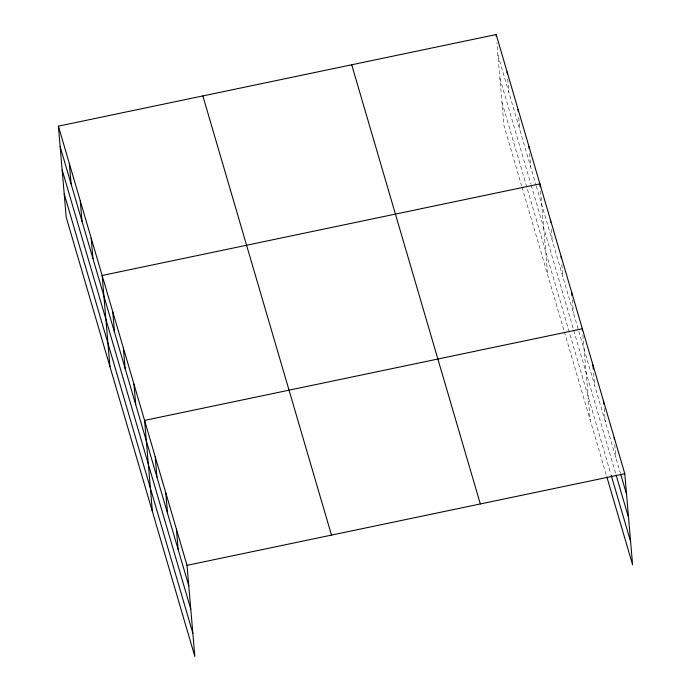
<?xml version="1.0" encoding="UTF-8"?>
<svg xmlns="http://www.w3.org/2000/svg" width="691" height="691" viewBox="0 0 691 691"><rect width="100%" height="100%" fill="white"/><g stroke="black" fill="none" stroke-linecap="round" stroke-linejoin="round"><path stroke-width="0.52" stroke-dasharray="3.46 2.59" d="M497.926 55.03L536.043 185.179M536.337 186.19L620.483 473.499M499.921 78.342L530.947 184.272M531.241 185.283L615.811 474.035M501.977 102.354L610.896 474.242M521.705 186.207L503.981 125.667L496.872 42.738M522.007 187.209L564.081 330.885M564.383 331.922L606.525 475.814M614.791 444.658L615.931 457.969M604.184 408.424L605.325 421.735M593.655 373.218L594.709 385.509M582.867 334.936L590.157 419.912M572.347 299.73L573.487 313.04M561.826 264.523L562.88 276.806M551.297 229.317L552.264 240.58M540.517 191.036L547.713 274.992M529.582 153.704L530.723 167.015M518.734 117.401L519.787 129.683M507.712 79.05L508.852 92.361"/><path stroke-width="1.04" d="M58.398 126.159L187.019 565.333L194.836 656.45L66.206 217.276L58.398 126.159L496.164 34.55L624.794 473.724L632.602 564.841L606.828 476.85M187.019 565.333L624.794 473.724M620.786 474.536L626.547 494.203M616.113 475.071L628.542 517.516M611.198 475.278L630.607 541.528M351.702 64.781L480.323 503.955M202.86 95.928L331.481 535.102M60.152 146.639L188.781 585.813M62.155 169.951L190.776 609.117M64.211 193.964L192.832 633.137M614.178 437.489L614.351 439.536M603.571 401.264L603.83 404.33M592.956 365.029L593.31 369.124M582.522 330.842L582.349 328.795L144.574 420.404L152.391 511.521M571.733 292.561L571.993 295.636M561.118 256.335L561.299 258.382M550.511 220.101L550.684 222.148M540.163 186.941L539.896 183.866L102.13 275.476L109.938 366.593M528.969 146.535L529.142 148.591M518.034 109.213L518.207 111.26M507.099 71.881L507.272 73.928M496.164 34.55L496.345 36.597M176.412 529.099L178.166 549.578M165.797 492.864L167.55 513.344M155.19 456.639L156.943 477.11M133.968 384.17L135.721 404.65M123.352 347.936L125.106 368.415M112.745 311.71L114.499 332.19M91.195 238.145L92.957 258.624M80.26 200.813L82.022 221.293M69.333 163.491L71.087 183.961"/></g></svg>
